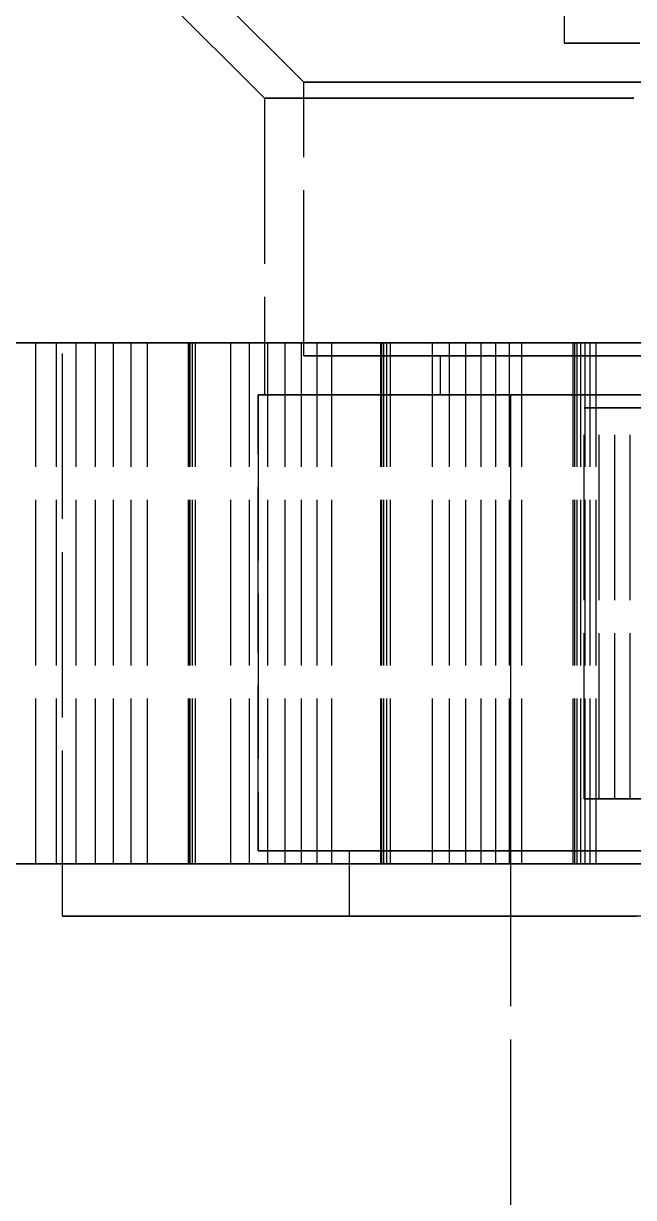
# Model space of a CAD drawing. Header units: millimetres. Extents: x -9 to 234, y -53 to 196.
# Drawn here: x 151.05 to 155.73, y 17.24 to 26.25 of the extents above; entities that cross this region are included whole.
import ezdxf

# ---------------------------------------------------------------- set-up
doc = ezdxf.new("R2010")
doc.units = ezdxf.units.MM
doc.linetypes.add('DASHED', pattern=[1.524, 1.27, -0.254])
doc.layers.add('HIDDEN', color=8, linetype='DASHED')

msp = doc.modelspace()

# ---------------------------------------------------------------- linework, layer by layer
at = {"layer": 'HIDDEN'}
for points in [[(155.2, 31.3), (155.2, 26.1)], [(153.2, 25.8), (151.7, 27.3)], [(152.9, 25.67574), (151.57574, 27)], [(155.77937, 26.1), (155.66349, 26.1), (155.54762, 26.1), (155.43175, 26.1), (155.31587, 26.1), (155.2, 26.1)], [(155.2, 26.1), (155.25794, 26.1), (155.31587, 26.1), (155.37381, 26.1), (155.43175, 26.1), (155.48968, 26.1), (155.54762, 26.1), (155.60556, 26.1), (155.66349, 26.1), (155.72143, 26.1), (155.77937, 26.1)], [(155.89048, 25.8), (155.71111, 25.8), (155.53175, 25.8), (155.35238, 25.8), (155.17302, 25.8), (154.99365, 25.8), (154.81429, 25.8), (154.63492, 25.8), (154.45556, 25.8), (154.27619, 25.8), (154.09683, 25.8), (153.91746, 25.8), (153.7381, 25.8), (153.55873, 25.8), (153.37937, 25.8), (153.2, 25.8)], [(153.2, 25.8), (153.28968, 25.8), (153.37937, 25.8), (153.46905, 25.8), (153.55873, 25.8), (153.64841, 25.8), (153.7381, 25.8), (153.82778, 25.8), (153.91746, 25.8), (154.00714, 25.8), (154.09683, 25.8), (154.18651, 25.8), (154.27619, 25.8), (154.36587, 25.8), (154.45556, 25.8), (154.54524, 25.8), (154.63492, 25.8), (154.7246, 25.8), (154.81429, 25.8), (154.90397, 25.8), (154.99365, 25.8), (155.08333, 25.8), (155.17302, 25.8), (155.2627, 25.8), (155.35238, 25.8), (155.44206, 25.8), (155.53175, 25.8), (155.62143, 25.8), (155.71111, 25.8), (155.80079, 25.8)], [(153.2, 23.7), (153.2, 25.8)], [(155.73333, 25.67574), (155.54444, 25.67574), (155.35556, 25.67574), (155.16667, 25.67574), (154.97778, 25.67574), (154.78889, 25.67574), (154.6, 25.67574), (154.41111, 25.67574), (154.22222, 25.67574), (154.03333, 25.67574), (153.84444, 25.67574), (153.65556, 25.67574), (153.46667, 25.67574), (153.27778, 25.67574), (153.08889, 25.67574), (152.9, 25.67574)], [(152.9, 25.67574), (152.99444, 25.67574), (153.08889, 25.67574), (153.18333, 25.67574), (153.27778, 25.67574), (153.37222, 25.67574), (153.46667, 25.67574), (153.56111, 25.67574), (153.65556, 25.67574), (153.75, 25.67574), (153.84444, 25.67574), (153.93889, 25.67574), (154.03333, 25.67574), (154.12778, 25.67574), (154.22222, 25.67574), (154.31667, 25.67574), (154.41111, 25.67574), (154.50556, 25.67574), (154.6, 25.67574), (154.69444, 25.67574), (154.78889, 25.67574), (154.88333, 25.67574), (154.97778, 25.67574), (155.07222, 25.67574), (155.16667, 25.67574), (155.26111, 25.67574), (155.35556, 25.67574), (155.45, 25.67574), (155.54444, 25.67574), (155.63889, 25.67574), (155.73333, 25.67574)], [(152.9, 25.67574), (152.9, 23.4)], [(164.61786, 23.8), (164.01071, 23.8), (163.40357, 23.8), (162.79643, 23.8), (162.18929, 23.8), (161.58214, 23.8), (160.975, 23.8), (160.36786, 23.8), (159.76071, 23.8), (159.15357, 23.8), (158.54643, 23.8), (157.93929, 23.8), (157.33214, 23.8), (156.725, 23.8), (156.11786, 23.8), (155.51071, 23.8), (154.90357, 23.8), (154.29643, 23.8), (153.68929, 23.8), (153.08214, 23.8), (152.475, 23.8), (151.86786, 23.8), (151.26071, 23.8), (150.65357, 23.8)], [(164.78651, 23.8), (164.0881, 23.8), (163.38968, 23.8), (162.69127, 23.8), (161.99286, 23.8), (161.29444, 23.8), (160.59603, 23.8), (159.89762, 23.8), (159.19921, 23.8), (158.50079, 23.8), (157.80238, 23.8), (157.10397, 23.8), (156.40556, 23.8), (155.70714, 23.8), (155.00873, 23.8), (154.31032, 23.8), (153.6119, 23.8), (152.91349, 23.8), (152.21508, 23.8), (151.51667, 23.8), (150.81825, 23.8)], [(150.81825, 23.8), (151.16746, 23.8), (151.51667, 23.8), (151.86587, 23.8), (152.21508, 23.8), (152.56429, 23.8), (152.91349, 23.8), (153.2627, 23.8), (153.6119, 23.8), (153.96111, 23.8), (154.31032, 23.8), (154.65952, 23.8), (155.00873, 23.8), (155.35794, 23.8), (155.70714, 23.8), (156.05635, 23.8), (156.40556, 23.8), (156.75476, 23.8), (157.10397, 23.8), (157.45317, 23.8), (157.80238, 23.8), (158.15159, 23.8), (158.50079, 23.8), (158.85, 23.8)], [(151.1446, 23.8), (150.84384, 23.8)], [(150.84384, 23.8), (151.1446, 23.8)], [(150.95714, 23.8), (151.26071, 23.8), (151.56429, 23.8), (151.86786, 23.8), (152.17143, 23.8), (152.475, 23.8), (152.77857, 23.8), (153.08214, 23.8), (153.38571, 23.8), (153.68929, 23.8), (153.99286, 23.8), (154.29643, 23.8), (154.6, 23.8), (154.90357, 23.8), (155.20714, 23.8), (155.51071, 23.8), (155.81429, 23.8)], [(151.30247, 23.8), (151.1446, 23.8)], [(151.1446, 23.8), (151.30247, 23.8)], [(151.1446, 19.8), (151.1446, 23.8)], [(151.1446, 19.8), (151.1446, 23.8)], [(151.45476, 23.8), (151.30247, 23.8)], [(151.30247, 23.8), (151.45476, 23.8)], [(151.30247, 19.8), (151.30247, 23.8)], [(151.30247, 19.8), (151.30247, 23.8)], [(155.87381, 23.8), (155.63571, 23.8), (155.39762, 23.8), (155.15952, 23.8), (154.92143, 23.8), (154.68333, 23.8), (154.44524, 23.8), (154.20714, 23.8), (153.96905, 23.8), (153.73095, 23.8), (153.49286, 23.8), (153.25476, 23.8), (153.01667, 23.8), (152.77857, 23.8), (152.54048, 23.8), (152.30238, 23.8), (152.06429, 23.8), (151.82619, 23.8), (151.5881, 23.8), (151.35, 23.8)], [(151.35, 23.8), (151.46905, 23.8), (151.5881, 23.8), (151.70714, 23.8), (151.82619, 23.8), (151.94524, 23.8), (152.06429, 23.8), (152.18333, 23.8), (152.30238, 23.8), (152.42143, 23.8), (152.54048, 23.8), (152.65952, 23.8), (152.77857, 23.8), (152.89762, 23.8), (153.01667, 23.8), (153.13571, 23.8), (153.25476, 23.8), (153.37381, 23.8), (153.49286, 23.8), (153.6119, 23.8), (153.73095, 23.8), (153.85, 23.8), (153.96905, 23.8), (154.0881, 23.8), (154.20714, 23.8), (154.32619, 23.8), (154.44524, 23.8), (154.56429, 23.8), (154.68333, 23.8), (154.80238, 23.8), (154.92143, 23.8), (155.04048, 23.8), (155.15952, 23.8), (155.27857, 23.8), (155.39762, 23.8), (155.51667, 23.8), (155.63571, 23.8), (155.75476, 23.8)], [(151.35, 19.4), (151.35, 23.8)], [(151.60117, 23.8), (151.45476, 23.8)], [(151.45476, 23.8), (151.60117, 23.8)], [(151.45476, 19.8), (151.45476, 23.8)], [(151.45476, 19.8), (151.45476, 23.8)], [(151.74133, 23.8), (151.60117, 23.8)], [(151.60117, 23.8), (151.74133, 23.8)], [(151.60117, 19.8), (151.60117, 23.8)], [(151.60117, 19.8), (151.60117, 23.8)], [(151.87473, 23.8), (151.74133, 23.8)], [(151.74133, 23.8), (151.87473, 23.8)], [(151.74133, 19.8), (151.74133, 23.8)], [(151.74133, 19.8), (151.74133, 23.8)], [(152.00069, 23.8), (151.87473, 23.8)], [(151.87473, 23.8), (152.00069, 23.8)], [(151.87473, 19.8), (151.87473, 23.8)], [(151.87473, 19.8), (151.87473, 23.8)], [(152.37092, 23.8), (152.00069, 23.8)], [(152.00069, 23.8), (152.37092, 23.8)], [(152.00069, 19.8), (152.00069, 23.8)], [(152.00069, 19.8), (152.00069, 23.8)], [(152.31792, 23.8), (152.31514, 23.8)], [(152.31514, 23.8), (152.31866, 23.8)], [(152.31866, 23.8), (152.31514, 23.8)], [(152.31514, 23.8), (152.31792, 23.8)], [(152.31514, 19.8), (152.31514, 23.8)], [(152.31514, 19.8), (152.31514, 23.8)], [(152.32676, 23.8), (152.31792, 23.8)], [(152.31792, 23.8), (152.32676, 23.8)], [(152.31792, 19.8), (152.31792, 23.8)], [(152.31792, 19.8), (152.31792, 23.8)], [(152.31866, 23.8), (152.32881, 23.8)], [(152.32881, 23.8), (152.31866, 23.8)], [(152.31866, 19.8), (152.31866, 23.8)], [(152.31866, 19.8), (152.31866, 23.8)], [(152.64005, 23.8), (152.32676, 23.8)], [(152.32676, 23.8), (152.64005, 23.8)], [(152.32676, 19.8), (152.32676, 23.8)], [(152.32676, 19.8), (152.32676, 23.8)], [(152.32881, 23.8), (152.34601, 23.8)], [(152.34601, 23.8), (152.32881, 23.8)], [(152.32881, 19.8), (152.32881, 23.8)], [(152.32881, 19.8), (152.32881, 23.8)], [(152.34601, 23.8), (152.37092, 23.8)], [(152.37092, 23.8), (152.34601, 23.8)], [(152.34601, 19.8), (152.34601, 23.8)], [(152.34601, 19.8), (152.34601, 23.8)], [(152.37092, 19.8), (152.37092, 23.8)], [(152.37092, 19.8), (152.37092, 23.8)], [(152.78508, 23.8), (152.64005, 23.8)], [(152.64005, 23.8), (152.78508, 23.8)], [(152.64005, 19.8), (152.64005, 23.8)], [(152.64005, 19.8), (152.64005, 23.8)], [(152.92425, 23.8), (152.78508, 23.8)], [(152.78508, 23.8), (152.92425, 23.8)], [(152.78508, 19.8), (152.78508, 23.8)], [(152.78508, 19.8), (152.78508, 23.8)], [(153.05728, 23.8), (152.92425, 23.8)], [(152.92425, 23.8), (153.05728, 23.8)], [(152.92425, 19.8), (152.92425, 23.8)], [(152.92425, 19.8), (152.92425, 23.8)], [(153.18378, 23.8), (153.05728, 23.8)], [(153.05728, 23.8), (153.18378, 23.8)], [(153.05728, 19.8), (153.05728, 23.8)], [(153.05728, 19.8), (153.05728, 23.8)], [(153.30325, 23.8), (153.18378, 23.8)], [(153.18378, 23.8), (153.30325, 23.8)], [(153.18378, 19.8), (153.18378, 23.8)], [(153.18378, 19.8), (153.18378, 23.8)], [(153.41497, 23.8), (153.30325, 23.8)], [(153.30325, 23.8), (153.41497, 23.8)], [(153.30325, 19.8), (153.30325, 23.8)], [(153.30325, 19.8), (153.30325, 23.8)], [(153.7987, 23.8), (153.41497, 23.8)], [(153.41497, 23.8), (153.7987, 23.8)], [(153.41497, 19.8), (153.41497, 23.8)], [(153.41497, 19.8), (153.41497, 23.8)], [(153.7927, 23.8), (153.79173, 23.8)], [(153.79173, 23.8), (153.7987, 23.8)], [(153.7987, 23.8), (153.79173, 23.8)], [(153.79173, 23.8), (153.7927, 23.8)], [(153.79173, 19.8), (153.79173, 23.8)], [(153.79173, 19.8), (153.79173, 23.8)], [(153.80095, 23.8), (153.7927, 23.8)], [(153.7927, 23.8), (153.80095, 23.8)], [(153.7927, 19.8), (153.7927, 23.8)], [(153.7927, 19.8), (153.7927, 23.8)], [(153.7987, 19.8), (153.7987, 23.8)], [(153.7987, 19.8), (153.7987, 23.8)], [(153.81602, 23.8), (153.80095, 23.8)], [(153.80095, 23.8), (153.81602, 23.8)], [(153.80095, 19.8), (153.80095, 23.8)], [(153.80095, 19.8), (153.80095, 23.8)], [(153.83756, 23.8), (153.81602, 23.8)], [(153.81602, 23.8), (153.83756, 23.8)], [(153.81602, 19.8), (153.81602, 23.8)], [(153.81602, 19.8), (153.81602, 23.8)], [(153.86533, 23.8), (153.83756, 23.8)], [(153.83756, 23.8), (153.86533, 23.8)], [(153.83756, 19.8), (153.83756, 23.8)], [(153.83756, 19.8), (153.83756, 23.8)], [(154.18849, 23.8), (153.86533, 23.8)], [(153.86533, 23.8), (154.18849, 23.8)], [(153.86533, 19.8), (153.86533, 23.8)], [(153.86533, 19.8), (153.86533, 23.8)], [(154.31942, 23.8), (154.18849, 23.8)], [(154.18849, 23.8), (154.31942, 23.8)], [(154.18849, 19.8), (154.18849, 23.8)], [(154.18849, 19.8), (154.18849, 23.8)], [(154.4443, 23.8), (154.31942, 23.8)], [(154.31942, 23.8), (154.4443, 23.8)], [(154.31942, 19.8), (154.31942, 23.8)], [(154.31942, 19.8), (154.31942, 23.8)], [(154.56282, 23.8), (154.4443, 23.8)], [(154.4443, 23.8), (154.56282, 23.8)], [(154.4443, 19.8), (154.4443, 23.8)], [(154.4443, 19.8), (154.4443, 23.8)], [(154.67459, 23.8), (154.56282, 23.8)], [(154.56282, 23.8), (154.67459, 23.8)], [(154.56282, 19.8), (154.56282, 23.8)], [(154.56282, 19.8), (154.56282, 23.8)], [(154.77909, 23.8), (154.67459, 23.8)], [(154.67459, 23.8), (154.77909, 23.8)], [(154.67459, 19.8), (154.67459, 23.8)], [(154.67459, 19.8), (154.67459, 23.8)], [(154.87562, 23.8), (154.77909, 23.8)], [(154.77909, 23.8), (154.87562, 23.8)], [(154.77909, 19.8), (154.77909, 23.8)], [(154.77909, 19.8), (154.77909, 23.8)], [(155.26958, 23.8), (154.87562, 23.8)], [(154.87562, 23.8), (155.26958, 23.8)], [(154.87562, 19.8), (154.87562, 23.8)], [(154.87562, 19.8), (154.87562, 23.8)], [(155.28059, 23.8), (155.26958, 23.8)], [(155.26958, 23.8), (155.28059, 23.8)], [(155.26958, 19.8), (155.26958, 23.8)], [(155.26958, 19.8), (155.26958, 23.8)], [(155.29973, 23.8), (155.28059, 23.8)], [(155.28059, 23.8), (155.29973, 23.8)], [(155.28059, 19.8), (155.28059, 23.8)], [(155.28059, 19.8), (155.28059, 23.8)], [(155.32631, 23.8), (155.29973, 23.8)], [(155.29973, 23.8), (155.32631, 23.8)], [(155.29973, 19.8), (155.29973, 23.8)], [(155.29973, 19.8), (155.29973, 23.8)], [(155.35984, 23.8), (155.32631, 23.8)], [(155.32631, 23.8), (155.35984, 23.8)], [(155.32631, 19.8), (155.32631, 23.8)], [(155.32631, 19.8), (155.32631, 23.8)], [(155.39997, 23.8), (155.35984, 23.8)], [(155.35984, 23.8), (155.39997, 23.8)], [(155.35984, 19.8), (155.35984, 23.8)], [(155.35984, 19.8), (155.35984, 23.8)], [(155.44643, 23.8), (155.39997, 23.8)], [(155.39997, 23.8), (155.44643, 23.8)], [(155.39997, 19.8), (155.39997, 23.8)], [(155.39997, 19.8), (155.39997, 23.8)], [(155.77669, 23.8), (155.44643, 23.8)], [(155.44643, 23.8), (155.77669, 23.8)], [(155.44643, 19.8), (155.44643, 23.8)], [(155.44643, 19.8), (155.44643, 23.8)], [(155.89048, 23.7), (155.71111, 23.7), (155.53175, 23.7), (155.35238, 23.7), (155.17302, 23.7), (154.99365, 23.7), (154.81429, 23.7), (154.63492, 23.7), (154.45556, 23.7), (154.27619, 23.7), (154.09683, 23.7), (153.91746, 23.7), (153.7381, 23.7), (153.55873, 23.7), (153.37937, 23.7), (153.2, 23.7)], [(153.2, 23.7), (153.28968, 23.7), (153.37937, 23.7), (153.46905, 23.7), (153.55873, 23.7), (153.64841, 23.7), (153.7381, 23.7), (153.82778, 23.7), (153.91746, 23.7), (154.00714, 23.7), (154.09683, 23.7), (154.18651, 23.7), (154.27619, 23.7), (154.36587, 23.7), (154.45556, 23.7), (154.54524, 23.7), (154.63492, 23.7), (154.7246, 23.7), (154.81429, 23.7), (154.90397, 23.7), (154.99365, 23.7), (155.08333, 23.7), (155.17302, 23.7), (155.2627, 23.7), (155.35238, 23.7), (155.44206, 23.7), (155.53175, 23.7), (155.62143, 23.7), (155.71111, 23.7), (155.80079, 23.7)], [(155.85635, 23.7), (155.71032, 23.7), (155.56429, 23.7), (155.41825, 23.7), (155.27222, 23.7), (155.12619, 23.7), (154.98016, 23.7), (154.83413, 23.7), (154.6881, 23.7), (154.54206, 23.7), (154.39603, 23.7), (154.25, 23.7)], [(154.25, 23.7), (154.32302, 23.7), (154.39603, 23.7), (154.46905, 23.7), (154.54206, 23.7), (154.61508, 23.7), (154.6881, 23.7), (154.76111, 23.7), (154.83413, 23.7), (154.90714, 23.7), (154.98016, 23.7), (155.05317, 23.7), (155.12619, 23.7), (155.19921, 23.7), (155.27222, 23.7), (155.34524, 23.7), (155.41825, 23.7), (155.49127, 23.7), (155.56429, 23.7), (155.6373, 23.7), (155.71032, 23.7), (155.78333, 23.7)], [(154.25, 23.4), (154.25, 23.7)], [(155.89762, 23.4), (155.70714, 23.4), (155.51667, 23.4), (155.32619, 23.4), (155.13571, 23.4), (154.94524, 23.4), (154.75476, 23.4), (154.56429, 23.4), (154.37381, 23.4), (154.18333, 23.4), (153.99286, 23.4), (153.80238, 23.4), (153.6119, 23.4), (153.42143, 23.4), (153.23095, 23.4), (153.04048, 23.4), (152.85, 23.4)], [(152.85, 23.4), (152.94524, 23.4), (153.04048, 23.4), (153.13571, 23.4), (153.23095, 23.4), (153.32619, 23.4), (153.42143, 23.4), (153.51667, 23.4), (153.6119, 23.4), (153.70714, 23.4), (153.80238, 23.4), (153.89762, 23.4), (153.99286, 23.4), (154.0881, 23.4), (154.18333, 23.4), (154.27857, 23.4), (154.37381, 23.4), (154.46905, 23.4), (154.56429, 23.4), (154.65952, 23.4), (154.75476, 23.4), (154.85, 23.4), (154.94524, 23.4), (155.04048, 23.4), (155.13571, 23.4), (155.23095, 23.4), (155.32619, 23.4), (155.42143, 23.4), (155.51667, 23.4), (155.6119, 23.4), (155.70714, 23.4), (155.80238, 23.4)], [(155.89762, 23.4), (155.70714, 23.4), (155.51667, 23.4), (155.32619, 23.4), (155.13571, 23.4), (154.94524, 23.4), (154.75476, 23.4), (154.56429, 23.4), (154.37381, 23.4), (154.18333, 23.4), (153.99286, 23.4), (153.80238, 23.4), (153.6119, 23.4), (153.42143, 23.4), (153.23095, 23.4), (153.04048, 23.4), (152.85, 23.4)], [(152.85, 23.4), (152.94524, 23.4), (153.04048, 23.4), (153.13571, 23.4), (153.23095, 23.4), (153.32619, 23.4), (153.42143, 23.4), (153.51667, 23.4), (153.6119, 23.4), (153.70714, 23.4), (153.80238, 23.4), (153.89762, 23.4), (153.99286, 23.4), (154.0881, 23.4), (154.18333, 23.4), (154.27857, 23.4), (154.37381, 23.4), (154.46905, 23.4), (154.56429, 23.4), (154.65952, 23.4), (154.75476, 23.4), (154.85, 23.4), (154.94524, 23.4), (155.04048, 23.4), (155.13571, 23.4), (155.23095, 23.4), (155.32619, 23.4), (155.42143, 23.4), (155.51667, 23.4), (155.6119, 23.4), (155.70714, 23.4), (155.80238, 23.4)], [(152.85, 23.4), (152.85, 19.9)], [(152.85, 19.9), (152.85, 23.4)], [(155.73333, 23.4), (155.54444, 23.4), (155.35556, 23.4), (155.16667, 23.4), (154.97778, 23.4), (154.78889, 23.4), (154.6, 23.4), (154.41111, 23.4), (154.22222, 23.4), (154.03333, 23.4), (153.84444, 23.4), (153.65556, 23.4), (153.46667, 23.4), (153.27778, 23.4), (153.08889, 23.4), (152.9, 23.4)], [(152.9, 23.4), (152.99444, 23.4), (153.08889, 23.4), (153.18333, 23.4), (153.27778, 23.4), (153.37222, 23.4), (153.46667, 23.4), (153.56111, 23.4), (153.65556, 23.4), (153.75, 23.4), (153.84444, 23.4), (153.93889, 23.4), (154.03333, 23.4), (154.12778, 23.4), (154.22222, 23.4), (154.31667, 23.4), (154.41111, 23.4), (154.50556, 23.4), (154.6, 23.4), (154.69444, 23.4), (154.78889, 23.4), (154.88333, 23.4), (154.97778, 23.4), (155.07222, 23.4), (155.16667, 23.4), (155.26111, 23.4), (155.35556, 23.4), (155.45, 23.4), (155.54444, 23.4), (155.63889, 23.4), (155.73333, 23.4)], [(155.85635, 23.4), (155.71032, 23.4), (155.56429, 23.4), (155.41825, 23.4), (155.27222, 23.4), (155.12619, 23.4), (154.98016, 23.4), (154.83413, 23.4), (154.6881, 23.4), (154.54206, 23.4), (154.39603, 23.4), (154.25, 23.4)], [(154.25, 23.4), (154.32302, 23.4), (154.39603, 23.4), (154.46905, 23.4), (154.54206, 23.4), (154.61508, 23.4), (154.6881, 23.4), (154.76111, 23.4), (154.83413, 23.4), (154.90714, 23.4), (154.98016, 23.4), (155.05317, 23.4), (155.12619, 23.4), (155.19921, 23.4), (155.27222, 23.4), (155.34524, 23.4), (155.41825, 23.4), (155.49127, 23.4), (155.56429, 23.4), (155.6373, 23.4), (155.71032, 23.4), (155.78333, 23.4)], [(155.82111, 23.4), (155.69222, 23.4), (155.56333, 23.4), (155.43444, 23.4), (155.30556, 23.4), (155.17667, 23.4), (155.04778, 23.4), (154.91889, 23.4), (154.79, 23.4)], [(154.79, 23.4), (154.85444, 23.4), (154.91889, 23.4), (154.98333, 23.4), (155.04778, 23.4), (155.11222, 23.4), (155.17667, 23.4), (155.24111, 23.4), (155.30556, 23.4), (155.37, 23.4), (155.43444, 23.4), (155.49889, 23.4), (155.56333, 23.4), (155.62778, 23.4), (155.69222, 23.4), (155.75667, 23.4)], [(155.82111, 23.4), (155.69222, 23.4), (155.56333, 23.4), (155.43444, 23.4), (155.30556, 23.4), (155.17667, 23.4), (155.04778, 23.4), (154.91889, 23.4), (154.79, 23.4)], [(154.79, 23.4), (154.85444, 23.4), (154.91889, 23.4), (154.98333, 23.4), (155.04778, 23.4), (155.11222, 23.4), (155.17667, 23.4), (155.24111, 23.4), (155.30556, 23.4), (155.37, 23.4), (155.43444, 23.4), (155.49889, 23.4), (155.56333, 23.4), (155.62778, 23.4), (155.69222, 23.4), (155.75667, 23.4)], [(154.79, 19.9), (154.79, 23.4)], [(154.79, -7.2), (154.79, 23.4)], [(155.35227, 23.3), (155.4694, 23.3)], [(155.4694, 23.3), (155.35227, 23.3)], [(155.35227, 20.3), (155.35227, 23.3)], [(155.35227, 20.3), (155.35227, 23.3)], [(155.4694, 23.3), (155.58758, 23.3)], [(155.58758, 23.3), (155.4694, 23.3)], [(155.4694, 20.3), (155.4694, 23.3)], [(155.4694, 20.3), (155.4694, 23.3)], [(155.58758, 23.3), (155.70621, 23.3)], [(155.70621, 23.3), (155.58758, 23.3)], [(155.58758, 20.3), (155.58758, 23.3)], [(155.58758, 20.3), (155.58758, 23.3)], [(155.70621, 23.3), (155.82466, 23.3)], [(155.82466, 23.3), (155.70621, 23.3)], [(155.70621, 20.3), (155.70621, 23.3)], [(155.70621, 20.3), (155.70621, 23.3)], [(155.35227, 20.3), (155.4694, 20.3)], [(155.4694, 20.3), (155.35227, 20.3)], [(155.4694, 20.3), (155.58758, 20.3)], [(155.58758, 20.3), (155.4694, 20.3)], [(155.58758, 20.3), (155.70621, 20.3)], [(155.70621, 20.3), (155.58758, 20.3)], [(155.70621, 20.3), (155.82466, 20.3)], [(155.82466, 20.3), (155.70621, 20.3)], [(155.89762, 19.9), (155.70714, 19.9), (155.51667, 19.9), (155.32619, 19.9), (155.13571, 19.9), (154.94524, 19.9), (154.75476, 19.9), (154.56429, 19.9), (154.37381, 19.9), (154.18333, 19.9), (153.99286, 19.9), (153.80238, 19.9), (153.6119, 19.9), (153.42143, 19.9), (153.23095, 19.9), (153.04048, 19.9), (152.85, 19.9)], [(152.85, 19.9), (152.94524, 19.9), (153.04048, 19.9), (153.13571, 19.9), (153.23095, 19.9), (153.32619, 19.9), (153.42143, 19.9), (153.51667, 19.9), (153.6119, 19.9), (153.70714, 19.9), (153.80238, 19.9), (153.89762, 19.9), (153.99286, 19.9), (154.0881, 19.9), (154.18333, 19.9), (154.27857, 19.9), (154.37381, 19.9), (154.46905, 19.9), (154.56429, 19.9), (154.65952, 19.9), (154.75476, 19.9), (154.85, 19.9), (154.94524, 19.9), (155.04048, 19.9), (155.13571, 19.9), (155.23095, 19.9), (155.32619, 19.9), (155.42143, 19.9), (155.51667, 19.9), (155.6119, 19.9), (155.70714, 19.9), (155.80238, 19.9)], [(155.89762, 19.9), (155.70714, 19.9), (155.51667, 19.9), (155.32619, 19.9), (155.13571, 19.9), (154.94524, 19.9), (154.75476, 19.9), (154.56429, 19.9), (154.37381, 19.9), (154.18333, 19.9), (153.99286, 19.9), (153.80238, 19.9), (153.6119, 19.9), (153.42143, 19.9), (153.23095, 19.9), (153.04048, 19.9), (152.85, 19.9)], [(152.85, 19.9), (152.94524, 19.9), (153.04048, 19.9), (153.13571, 19.9), (153.23095, 19.9), (153.32619, 19.9), (153.42143, 19.9), (153.51667, 19.9), (153.6119, 19.9), (153.70714, 19.9), (153.80238, 19.9), (153.89762, 19.9), (153.99286, 19.9), (154.0881, 19.9), (154.18333, 19.9), (154.27857, 19.9), (154.37381, 19.9), (154.46905, 19.9), (154.56429, 19.9), (154.65952, 19.9), (154.75476, 19.9), (154.85, 19.9), (154.94524, 19.9), (155.04048, 19.9), (155.13571, 19.9), (155.23095, 19.9), (155.32619, 19.9), (155.42143, 19.9), (155.51667, 19.9), (155.6119, 19.9), (155.70714, 19.9), (155.80238, 19.9)], [(155.7373, 19.9), (155.56905, 19.9), (155.40079, 19.9), (155.23254, 19.9), (155.06429, 19.9), (154.89603, 19.9), (154.72778, 19.9), (154.55952, 19.9), (154.39127, 19.9), (154.22302, 19.9), (154.05476, 19.9), (153.88651, 19.9), (153.71825, 19.9), (153.55, 19.9)], [(153.55, 19.9), (153.63413, 19.9), (153.71825, 19.9), (153.80238, 19.9), (153.88651, 19.9), (153.97063, 19.9), (154.05476, 19.9), (154.13889, 19.9), (154.22302, 19.9), (154.30714, 19.9), (154.39127, 19.9), (154.4754, 19.9), (154.55952, 19.9), (154.64365, 19.9), (154.72778, 19.9), (154.8119, 19.9), (154.89603, 19.9), (154.98016, 19.9), (155.06429, 19.9), (155.14841, 19.9), (155.23254, 19.9), (155.31667, 19.9), (155.40079, 19.9), (155.48492, 19.9), (155.56905, 19.9), (155.65317, 19.9), (155.7373, 19.9)], [(153.55, 19.9), (153.55, 19.4)], [(155.82111, 19.9), (155.69222, 19.9), (155.56333, 19.9), (155.43444, 19.9), (155.30556, 19.9), (155.17667, 19.9), (155.04778, 19.9), (154.91889, 19.9), (154.79, 19.9)], [(154.79, 19.9), (154.85444, 19.9), (154.91889, 19.9), (154.98333, 19.9), (155.04778, 19.9), (155.11222, 19.9), (155.17667, 19.9), (155.24111, 19.9), (155.30556, 19.9), (155.37, 19.9), (155.43444, 19.9), (155.49889, 19.9), (155.56333, 19.9), (155.62778, 19.9), (155.69222, 19.9), (155.75667, 19.9)], [(164.61786, 19.8), (164.01071, 19.8), (163.40357, 19.8), (162.79643, 19.8), (162.18929, 19.8), (161.58214, 19.8), (160.975, 19.8), (160.36786, 19.8), (159.76071, 19.8), (159.15357, 19.8), (158.54643, 19.8), (157.93929, 19.8), (157.33214, 19.8), (156.725, 19.8), (156.11786, 19.8), (155.51071, 19.8), (154.90357, 19.8), (154.29643, 19.8), (153.68929, 19.8), (153.08214, 19.8), (152.475, 19.8), (151.86786, 19.8), (151.26071, 19.8), (150.65357, 19.8)], [(151.1446, 19.8), (150.84384, 19.8)], [(150.84384, 19.8), (151.1446, 19.8)], [(150.95714, 19.8), (151.26071, 19.8), (151.56429, 19.8), (151.86786, 19.8), (152.17143, 19.8), (152.475, 19.8), (152.77857, 19.8), (153.08214, 19.8), (153.38571, 19.8), (153.68929, 19.8), (153.99286, 19.8), (154.29643, 19.8), (154.6, 19.8), (154.90357, 19.8), (155.20714, 19.8), (155.51071, 19.8), (155.81429, 19.8)], [(151.30247, 19.8), (151.1446, 19.8)], [(151.1446, 19.8), (151.30247, 19.8)], [(151.45476, 19.8), (151.30247, 19.8)], [(151.30247, 19.8), (151.45476, 19.8)], [(151.60117, 19.8), (151.45476, 19.8)], [(151.45476, 19.8), (151.60117, 19.8)], [(151.74133, 19.8), (151.60117, 19.8)], [(151.60117, 19.8), (151.74133, 19.8)], [(151.87473, 19.8), (151.74133, 19.8)], [(151.74133, 19.8), (151.87473, 19.8)], [(152.00069, 19.8), (151.87473, 19.8)], [(151.87473, 19.8), (152.00069, 19.8)], [(152.37092, 19.8), (152.00069, 19.8)], [(152.00069, 19.8), (152.37092, 19.8)], [(152.31792, 19.8), (152.31514, 19.8)], [(152.31514, 19.8), (152.31866, 19.8)], [(152.31866, 19.8), (152.31514, 19.8)], [(152.31514, 19.8), (152.31792, 19.8)], [(152.32676, 19.8), (152.31792, 19.8)], [(152.31792, 19.8), (152.32676, 19.8)], [(152.31866, 19.8), (152.32881, 19.8)], [(152.32881, 19.8), (152.31866, 19.8)], [(152.64005, 19.8), (152.32676, 19.8)], [(152.32676, 19.8), (152.64005, 19.8)], [(152.32881, 19.8), (152.34601, 19.8)], [(152.34601, 19.8), (152.32881, 19.8)], [(152.34601, 19.8), (152.37092, 19.8)], [(152.37092, 19.8), (152.34601, 19.8)], [(152.78508, 19.8), (152.64005, 19.8)], [(152.64005, 19.8), (152.78508, 19.8)], [(152.92425, 19.8), (152.78508, 19.8)], [(152.78508, 19.8), (152.92425, 19.8)], [(153.05728, 19.8), (152.92425, 19.8)], [(152.92425, 19.8), (153.05728, 19.8)], [(153.18378, 19.8), (153.05728, 19.8)], [(153.05728, 19.8), (153.18378, 19.8)], [(153.30325, 19.8), (153.18378, 19.8)], [(153.18378, 19.8), (153.30325, 19.8)], [(153.41497, 19.8), (153.30325, 19.8)], [(153.30325, 19.8), (153.41497, 19.8)], [(153.7987, 19.8), (153.41497, 19.8)], [(153.41497, 19.8), (153.7987, 19.8)], [(153.7927, 19.8), (153.79173, 19.8)], [(153.79173, 19.8), (153.7987, 19.8)], [(153.7987, 19.8), (153.79173, 19.8)], [(153.79173, 19.8), (153.7927, 19.8)], [(153.80095, 19.8), (153.7927, 19.8)], [(153.7927, 19.8), (153.80095, 19.8)], [(153.81602, 19.8), (153.80095, 19.8)], [(153.80095, 19.8), (153.81602, 19.8)], [(153.83756, 19.8), (153.81602, 19.8)], [(153.81602, 19.8), (153.83756, 19.8)], [(153.86533, 19.8), (153.83756, 19.8)], [(153.83756, 19.8), (153.86533, 19.8)], [(154.18849, 19.8), (153.86533, 19.8)], [(153.86533, 19.8), (154.18849, 19.8)], [(154.31942, 19.8), (154.18849, 19.8)], [(154.18849, 19.8), (154.31942, 19.8)], [(154.4443, 19.8), (154.31942, 19.8)], [(154.31942, 19.8), (154.4443, 19.8)], [(154.56282, 19.8), (154.4443, 19.8)], [(154.4443, 19.8), (154.56282, 19.8)], [(154.67459, 19.8), (154.56282, 19.8)], [(154.56282, 19.8), (154.67459, 19.8)], [(154.77909, 19.8), (154.67459, 19.8)], [(154.67459, 19.8), (154.77909, 19.8)], [(154.87562, 19.8), (154.77909, 19.8)], [(154.77909, 19.8), (154.87562, 19.8)], [(155.26958, 19.8), (154.87562, 19.8)], [(154.87562, 19.8), (155.26958, 19.8)], [(155.28059, 19.8), (155.26958, 19.8)], [(155.26958, 19.8), (155.28059, 19.8)], [(155.29973, 19.8), (155.28059, 19.8)], [(155.28059, 19.8), (155.29973, 19.8)], [(155.32631, 19.8), (155.29973, 19.8)], [(155.29973, 19.8), (155.32631, 19.8)], [(155.35984, 19.8), (155.32631, 19.8)], [(155.32631, 19.8), (155.35984, 19.8)], [(155.39997, 19.8), (155.35984, 19.8)], [(155.35984, 19.8), (155.39997, 19.8)], [(155.44643, 19.8), (155.39997, 19.8)], [(155.39997, 19.8), (155.44643, 19.8)], [(155.77669, 19.8), (155.44643, 19.8)], [(155.44643, 19.8), (155.77669, 19.8)], [(155.87381, 19.4), (155.63571, 19.4), (155.39762, 19.4), (155.15952, 19.4), (154.92143, 19.4), (154.68333, 19.4), (154.44524, 19.4), (154.20714, 19.4), (153.96905, 19.4), (153.73095, 19.4), (153.49286, 19.4), (153.25476, 19.4), (153.01667, 19.4), (152.77857, 19.4), (152.54048, 19.4), (152.30238, 19.4), (152.06429, 19.4), (151.82619, 19.4), (151.5881, 19.4), (151.35, 19.4)], [(151.35, 19.4), (151.46905, 19.4), (151.5881, 19.4), (151.70714, 19.4), (151.82619, 19.4), (151.94524, 19.4), (152.06429, 19.4), (152.18333, 19.4), (152.30238, 19.4), (152.42143, 19.4), (152.54048, 19.4), (152.65952, 19.4), (152.77857, 19.4), (152.89762, 19.4), (153.01667, 19.4), (153.13571, 19.4), (153.25476, 19.4), (153.37381, 19.4), (153.49286, 19.4), (153.6119, 19.4), (153.73095, 19.4), (153.85, 19.4), (153.96905, 19.4), (154.0881, 19.4), (154.20714, 19.4), (154.32619, 19.4), (154.44524, 19.4), (154.56429, 19.4), (154.68333, 19.4), (154.80238, 19.4), (154.92143, 19.4), (155.04048, 19.4), (155.15952, 19.4), (155.27857, 19.4), (155.39762, 19.4), (155.51667, 19.4), (155.63571, 19.4), (155.75476, 19.4)], [(155.7373, 19.4), (155.56905, 19.4), (155.40079, 19.4), (155.23254, 19.4), (155.06429, 19.4), (154.89603, 19.4), (154.72778, 19.4), (154.55952, 19.4), (154.39127, 19.4), (154.22302, 19.4), (154.05476, 19.4), (153.88651, 19.4), (153.71825, 19.4), (153.55, 19.4)], [(153.55, 19.4), (153.63413, 19.4), (153.71825, 19.4), (153.80238, 19.4), (153.88651, 19.4), (153.97063, 19.4), (154.05476, 19.4), (154.13889, 19.4), (154.22302, 19.4), (154.30714, 19.4), (154.39127, 19.4), (154.4754, 19.4), (154.55952, 19.4), (154.64365, 19.4), (154.72778, 19.4), (154.8119, 19.4), (154.89603, 19.4), (154.98016, 19.4), (155.06429, 19.4), (155.14841, 19.4), (155.23254, 19.4), (155.31667, 19.4), (155.40079, 19.4), (155.48492, 19.4), (155.56905, 19.4), (155.65317, 19.4), (155.7373, 19.4)]]:
    msp.add_lwpolyline(points, dxfattribs=at)

doc.saveas('drawing.dxf')
